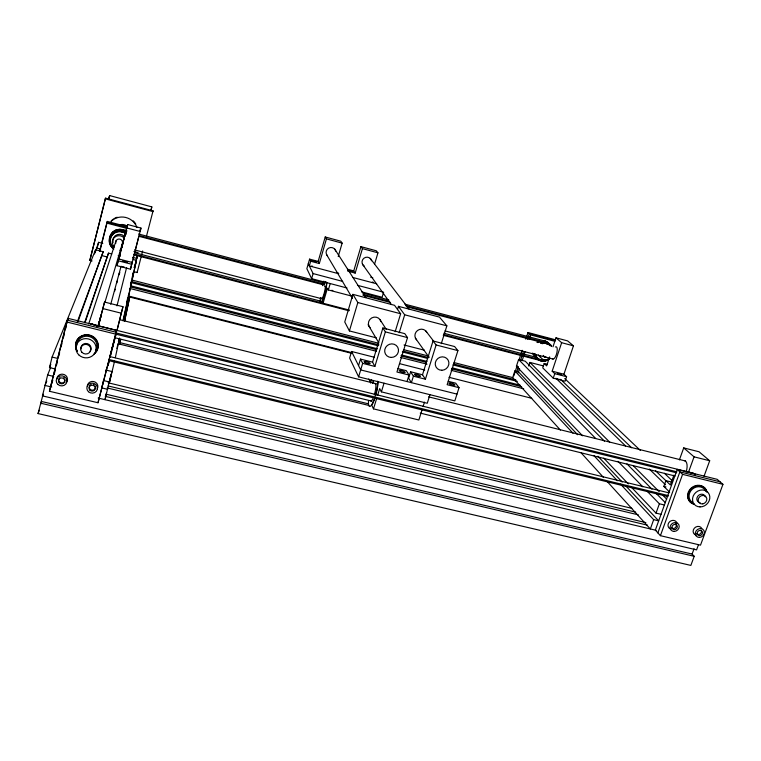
<?xml version="1.0" encoding="UTF-8"?>
<svg xmlns="http://www.w3.org/2000/svg" width="761" height="761" viewBox="0 0 761 761"><rect width="100%" height="100%" fill="white"/><g stroke="black" fill="none" stroke-linecap="round" stroke-linejoin="round"><path stroke-width="1.14" d="M138.692 236.985L135.344 249.998M105.284 198.849L105.608 198.145L153.066 210.845L152.923 211.587L105.284 198.849L89.836 260.376L92.091 260.956M151.144 210.236L151.8 206.878L109.689 195.587L108.262 198.754M119.696 319.649L117.451 328.657M133.736 271.687L137.113 272.552L137.313 271.582M115.092 337.551L116.262 333.251M368.914 405.461L119.658 344.143L120.628 339.558M124.519 321.237L129.722 297.056L351.905 353.389M119.658 344.143L120.761 339.254M124.633 321.009L129.722 297.056M103.629 380.595L109.594 382.022L111.867 371.625M116.899 348.509L117.907 343.886M118.412 341.575L118.916 339.263M122.949 320.771L136.419 260.357L133.194 259.52M109.594 382.022L114.559 361.19M115.311 357.708L119.582 338.008M123.349 320.619L136.419 260.357M137.322 255.62L134.973 265.637L137.465 255.525M106.54 392.762L105.018 399.668L110.992 374.307M126.659 302.707L127.667 298.093M130.445 285.385L131.463 280.771M131.967 278.459L133.232 272.685L132.699 274.75M134.336 267.615L134.783 265.579M116.833 331.035L122.968 306.702L104.552 302.06L98.121 326.393M140.956 228.062L140.176 231.477L126.649 227.91L116.918 265.684L130.483 269.185L140.956 228.062L127.658 224.543L126.649 227.91M115.739 334.127L116.604 330.398L68.205 318.393L66.749 322.008L49.446 391.268L98.007 402.75L116.176 332.253L67.482 320.191L49.446 391.268M139.672 230.859L139.872 230.022M109.27 360.229L107.967 365.822L109.413 360.248M110.06 356.871L111.363 351.268M130.483 269.185L132.262 261.546M110.117 357.356L116.148 333.851M112.771 345.941L112.257 348.148L115.149 336.952M133.08 258.55L133.489 256.799M98.007 402.75L116.604 330.398M103.648 379.844L101.746 387.901L107.701 389.318M41.313 401.428L692.101 554.065L694.213 556.301L690.855 565.413L38.05 413.565L43.12 394.15L42.445 395.882L696.581 549.88L698.455 544.79M42.445 395.882L47.648 374.983L50.692 367.316M55.543 369.056L49.484 367.601L52.1 357.071L95.591 249.77L103.182 251.739L78.174 321.113M51.948 383.458L52.804 380.034M54.231 374.326L55.277 370.112M56.504 365.194L57.36 361.77M58.787 356.062L59.643 352.638M61.07 346.93L61.926 343.506M63.353 337.798L64.209 334.374M65.636 328.666L66.492 325.242M67.063 322.959L68.205 318.393M105.608 198.145L89.836 260.376M116.994 305.865L126.592 267.625M94.535 253.946L95.591 249.77M95.296 252.072L98.607 242.321L102.802 243.415M108.833 199.001L109.689 195.587M97.332 247.373L98.607 242.321M99.577 251.311L107.035 222.25L127.287 227.596M99.824 251.292L107.358 221.432L127.534 226.759M99.729 320.762L101.118 315.121L98.73 324.015M122.854 242.864L121.931 246.602L122.702 243.767M124.385 237.232L125.308 233.465L123.72 239.487M85.004 322.797L108.509 253.118L111.743 253.955M99.434 321.913L101.137 315.016L99.339 321.637M123.272 241.218C117.67 263.677 129.551 216.447 123.967 238.859M112.932 247.173A9.627 9.294 19.4 0 1 120.162 231.582L121.893 231.886L122.083 231.03L125.527 231.943M122.283 230.535L122.483 229.755L127.077 230.964M98.816 324.547L104.552 302.06M119.838 255.116L127.658 224.543M119.363 257.189L120.343 253.384M119.087 274.673L119.639 272.647M98.416 325.232L99.035 322.835M98.74 324.633L99.149 323.054M119.781 319.021L122.968 306.702M122.892 243.016L123.311 241.399M134.231 267.549L134.754 265.551M150.925 210.264L151.8 206.878M137.113 272.552L142.659 250.959M146.521 236.053L153.066 210.845M114.54 291.453L115.168 289.17M119.144 274.588L119.705 272.514M110.735 304.295L121.094 266.207M116.775 283.035L117.403 280.742M309.594 259.13L310.669 261.242L319.316 263.544L318.165 261.413L309.594 259.13L306.854 268.681L311.639 278.669L347.026 288M310.669 261.242L309.327 265.922L338.778 273.741M311.639 278.669L313.104 273.58L308.262 263.772M318.165 261.413L325.223 236.975L340.785 241.189L342.136 243.139L338.226 256.543M319.316 263.544L326.431 238.887L325.223 236.975M322.474 285.679L323.786 281.18M116.918 265.684L119.125 258.15M351.877 296.124L328.352 289.951L330.207 283.568M360.904 246.631L362.426 248.628L355.197 273.094L353.751 270.906L360.904 246.631L376.295 250.797L377.951 252.823L374.65 263.915M395.149 331.758L400.647 313.741L394.521 305.294L352.923 294.364L344.752 321.97L349.404 330.93L376.343 337.855M98.302 324.7L99.32 321.294M105.037 301.974L122.207 244.034M349.404 330.93L357.841 302.536L352.923 294.364M363.853 292.433L363.216 294.545L389.622 301.461M374.441 357.29L351.582 351.487L349.622 358.06L358.602 376.838L454.821 400.904L459.035 387.682L455.715 383.192L448.239 381.299M358.545 365.575L360.495 359.097L372.557 362.15L374.869 366.441L362.664 363.358L360.495 359.097M358.602 376.838L362.664 363.358M372.557 362.15L382.897 327.981L404.795 333.651L407.525 337.599L396.947 372.015L409.028 375.059L407.011 381.556M374.869 366.441L385.361 331.872L382.897 327.981M370.512 383.011L371.501 379.749M397.461 309.613L398.46 306.331L439.468 317.109L446.869 325.841L441.275 343.687M422.013 409.951L418.864 420.005L373.489 408.857L376.59 398.716M377.618 395.33L379.682 388.567L381.394 391.858L427.263 403.263L429.955 394.683M399.192 332.804L404.69 314.797L398.46 306.331M381.394 391.858L384.039 383.202M410.626 371.777L408.638 378.198L411.397 382.659L413.404 376.172L410.626 371.777L422.498 374.783L425.418 379.197L436.11 344.98L433.038 340.966L422.498 374.783M423.059 406.602L424.467 402.131M122.483 229.755L122.064 231.097L120.894 230.811A10.483 10.112 19.4 0 0 113.836 249.047M433.038 340.966L454.593 346.54L457.922 350.612L447.145 384.685L459.035 387.682M560.429 430.089L512.695 377.599L514.874 370.911L518.469 371.834L577.637 434.721M582.545 435.796L516.415 366.203L518.612 359.487L525.261 361.218L604.462 441.19M513.818 375.839L517.09 365.841M518.907 360.286L522.17 350.298M525.803 339.197L527.982 332.528L555.359 339.758M516.871 371.606L518.327 367.144M520.514 360.457L523.435 351.544M527.449 339.282L529.275 333.718L555.597 340.662M88.714 323.91L116.11 240.581M518.117 372.928L519.582 368.457M522.141 360.628L525.071 351.677M529.104 339.377L530.569 334.907L527.982 332.528M528.743 366.051L529.932 362.426L543.173 365.86M547.33 364.31L544.182 363.492L542.736 367.877L553.257 378.169L565.09 381.223L566.593 376.733L563.93 374.222L552.172 371.178L561.656 342.707L555.977 337.817L553 346.797M549.642 356.899L546.664 365.879L544.182 363.492M553.257 378.169L554.759 373.67L552.172 371.178M563.93 374.222L573.452 345.827L567.611 340.89L555.977 337.817M84.652 322.512L108.509 253.118M669.651 492.12L663.83 486.412L665.894 480.657L671.307 481.989M620.586 484.205L653.67 519.658L650.332 528.952L607.373 481.703M661.033 514.322L656.02 513.114L659.378 503.782L646.955 491.045M673.904 475.149L670.365 484.957L655.535 470.783M679.392 459.891L683.711 447.906L699.045 451.768L709.69 460.757L704.03 476.253M677.204 469.423L655.335 530.132L660.415 535.677L700.51 545.152L722.95 484.338L717.166 479.325L677.204 469.423L682.579 474.35L722.95 484.338M657.865 532.89L679.877 471.868L720.049 481.818M660.415 535.677L682.579 474.35M688.429 472.381L694.07 456.838L683.711 447.906M692.101 554.065L694.061 548.729M77.289 321.913L103.182 251.739M38.05 413.565L39.334 410.217M41.008 403.901L41.589 402.379M46.782 381.033L45.042 385.456L51.748 387.045M49.484 367.601L50.797 364.319M107.358 221.432L106.702 223.068L127.039 228.433M560.106 379.349L559.592 379.378M124.414 267.206L122.664 266.711M90.74 323.91L692.719 473.057A13.565 12.062 -40.1 0 1 695.506 474.607M40.628 403.197L694.213 556.301M106.074 394.198L645.87 522.636M105.227 396.338L647.449 525.166M98.179 398.051L656.115 530.322M108.091 382.783L631.887 508.358M108.024 385.913L635.654 512.153M107.206 387.958L638.289 514.836M47.648 374.983L53.698 376.429M653.67 519.658L658.674 520.857L625.447 485.537M52.1 357.071L57.712 358.431M105.665 370.017L112.295 371.615M659.378 503.782L664.524 505.019M338.426 273.066L337.323 272.771M108.804 359.458L668.31 495.582M108.519 360.562L667.949 496.572M663.83 486.412L665.989 486.945M109.698 356.538L668.938 492.862M404.852 304.153L545.913 341.299A9.608 8.942 -42.4 0 1 549.594 344.124M405.699 305.694L547.958 343.135A9.665 8.989 -42.3 0 1 551.658 345.979M114.882 337.732L371.863 401.161M420.262 413.099L675.055 475.996M120.038 342.669L368.181 403.777M122.464 229.822L121.303 229.537A10.416 10.055 19.6 0 0 110.573 235.834M115.815 332.899L676.948 471.82M66.749 322.008L676.586 472.819M119.553 319.677L376.666 383.886M428.548 396.842L685.651 461.042M413.404 376.172L425.418 379.197M456.981 394.112L360.685 369.922L351.582 351.487M102.63 308.519L121.465 313.247M694.07 456.838L709.69 460.757M399.573 363.663L424.714 370.046M128.095 295.915L352.381 352.8M449 377.304L531.806 398.317M397.623 368.495L406.298 370.683L409.028 375.059M131.482 281.541L378.921 344.876M403.083 351.059L428.405 357.546M453.718 364.024L515.863 379.929M131.035 282.569L378.207 345.789M402.35 351.972L427.644 358.441M452.928 364.909L517.309 381.375M131.054 285.879L377.418 348.776M401.599 354.949L426.931 361.408M452.253 367.877L520.182 385.218M130.588 286.945L376.733 349.737M400.885 355.891L426.198 362.35M451.501 368.809L521.656 386.702M130.017 288.486L376.362 351.268M400.543 357.432L427.016 364.177M451.187 370.341L523.711 388.823M404.053 344.971L424.495 350.222M132.043 280.077L378.179 343.135M403.482 349.622L428.785 356.1M454.089 362.588L512.752 377.618M118.212 255.639L120.371 256.2M118.706 258.959L132.176 262.45M102.183 255.686L107.501 257.056M118.174 260.776L131.748 264.286M554.759 373.67L566.593 376.733M385.361 331.872L407.525 337.599M436.11 344.98L457.922 350.612M516.415 366.203L518.212 366.669M134.583 249.912L321.96 298.797M444.976 330.892L553.038 359.078M133.946 251.53L138.093 252.614M134.469 252.671L320.762 301.194M443.806 333.242L536.952 357.499M134.05 254.05L349.156 310.031M443.482 334.583L541.88 360.219A8.875 8.257 -42.3 0 0 548.386 358.802M133.85 254.83L348.938 310.773M443.254 335.306L542.317 361.056A9.665 8.989 -42.3 0 0 549.309 359.04M96.333 247.934L100.633 249.047M132.576 257.342L136.828 258.445M357.841 302.536L400.647 313.741M404.69 314.797L446.869 325.841M313.104 273.58L342.678 281.399M357.47 285.308L383.63 292.234L382.117 297.256L361.608 291.844M561.656 342.707L573.452 345.827M530.569 334.907L554.693 341.27M138.55 233.988L323.358 282.683M363.53 293.261L388.785 299.92M139.301 235.568L324.167 284.234M121.884 231.82L126.478 233.028M139.101 236.348L322.807 284.681M362.987 295.258L390.545 302.507M406.621 306.74L548.158 344.067A8.875 8.257 -42.3 0 1 549.956 345.266M347.397 269.204L353.751 270.906M347.72 271.106L355.197 273.094M370.683 277.223L372.804 277.784M353.133 277.556L376.657 283.796M326.431 238.887L342.136 243.139M362.426 248.628L377.951 252.823M373.432 282.379L372.338 282.036M332.842 290.607L331.815 290.283M311.81 265.96L312.352 266.141M558.117 379.045L557.042 378.655M544.886 341.042L546.931 342.878M564.719 378.578L640.372 450.455M664.439 473.323L672.172 480.676M560.638 379.416L631.601 447.734M555.92 378.246L625.59 445.965M649.371 469.09L665.514 484.786M529.932 362.426L609.675 442.141M633.171 465.637L659.197 491.644M662.555 495.002L666.75 499.197M626.969 463.925L651.977 489.18M656.144 493.394L665.314 502.65M518.612 359.487L595.616 438.422M617.98 461.337L642.817 486.802M603.777 458.132L628.263 483.91M631.535 487.344L656.02 513.114M597.899 456.248L622.203 482.094M514.874 370.911L572.976 433.18M593.961 455.668L617.361 480.743M581.119 452.833L603.397 477.337M370.226 258.398L409.038 309.052M425.561 330.626L433.466 340.938M362.445 264.21L391.325 304.552M415.392 338.169L429.137 357.385M334.64 248.933L365.851 297.58M379.872 319.42L386.246 329.351M326.697 254.773L352.495 298.36M368.086 324.719L378.883 342.964M328.352 289.951L327.449 288.219L323.073 303.23L322.169 301.337L322.797 299.948A11.548 1.798 -75.4 0 0 326.745 282.388M368.781 378.902L370.388 382.07M373.489 408.857L371.787 405.29L372.738 403.577A15.81 3.358 -76.1 0 0 375.011 397.746M370.122 327.782A6.44 6.193 -31.6 0 1 371.72 317.927A6.44 6.193 -31.6 0 1 380.947 321.675M416.581 339.786A6.392 6.098 -35.6 0 1 417.551 330.474A6.392 6.098 -35.6 0 1 426.769 332.234M327.468 255.801A4.927 4.823 -33.2 0 1 328.628 248.153A4.927 4.823 -33.2 0 1 335.753 251.12M364.319 266.169A4.899 4.766 -38.2 0 1 364.005 258.169A4.899 4.766 -38.2 0 1 371.577 260.747M121.465 250.008A9.627 9.294 19.4 0 1 119.8 250.15M112.97 247.411A9.627 9.294 19.4 0 1 112.685 234.207A9.627 9.294 19.4 0 1 126.259 234.255M120.989 224.552A8.2 7.914 20.7 0 1 127.058 226.141M109.689 240.219A10.416 10.055 19.6 0 1 124.357 230.412M111.667 234.835A9.57 9.237 19.6 0 1 113.142 232.914M109.717 240.153A10.416 10.045 19.7 0 1 124.376 230.345M122.131 244.015A3.434 3.31 19.2 0 1 121.608 244.7M115.853 243.197A3.434 3.31 19.2 0 1 119.068 239.021A3.434 3.31 19.2 0 1 122.454 243.216M113.275 248.761A10.483 10.112 19.4 0 1 111.306 234.474A10.483 10.112 19.4 0 1 125.955 232.904M114.407 247.03A6.859 6.621 19.2 0 1 114.207 237.622A6.859 6.621 19.2 0 1 123.881 237.651M113.066 242.607A6.82 6.583 19.4 0 1 124.3 236.243M111.087 221.422A15.591 15.068 20.7 0 1 136.913 227.377M111.296 220.842A15.543 15.02 20.8 0 1 113.608 218.959M114.454 218.445A15.543 15.02 20.8 0 1 117.204 217.218M133.232 220.899A15.543 15.02 20.8 0 1 135.753 224.038M56.856 379.225A5.346 5.013 8.3 0 1 64.076 374.498A5.346 5.013 8.3 0 1 66.074 382.669M64.989 379.539A3.149 2.958 8.2 0 1 60.823 382.773A3.149 2.958 8.2 0 1 59.862 377.713M63.696 377.618A3.149 2.958 8.2 0 1 64.295 378.141M87.306 386.483A5.298 4.985 5.6 0 1 93.841 381.575A5.298 4.985 5.6 0 1 97.246 388.852M95.211 386.074A3.12 2.939 5.6 0 1 92.091 390.203A3.12 2.939 5.6 0 1 89.817 385.561M90.378 384.999A3.12 2.939 5.6 0 1 91.063 384.59M93.451 384.533A3.12 2.939 5.6 0 1 94.174 384.895M77.27 350.926A11.329 10.73 9.3 0 1 80.162 336.714A11.329 10.73 9.3 0 1 95.372 338.474A11.329 10.73 9.3 0 1 95.096 352.99M77.165 351.24A11.339 10.74 9.2 0 1 80.599 336.666A11.339 10.74 9.2 0 1 96.095 339.767A11.339 10.74 9.2 0 1 93.536 354.512M90.511 323.863A15.134 14.354 9.7 0 1 97.047 326.022M90.473 323.996A15.134 14.354 9.7 0 1 97.008 326.165M76.747 345.494A10.083 9.541 9.2 0 1 89.541 336.609A10.083 9.541 9.2 0 1 95.448 350.802M81.008 348.814A5.08 4.804 9.1 0 1 87.353 343.639A5.08 4.804 9.1 0 1 90.055 351.259M535.173 356.985A9.598 8.942 -42.4 0 1 532.7 353.056M536.905 342.317A9.598 8.942 -42.4 0 1 539.149 341.204M543.972 340.814A9.598 8.942 -42.4 0 1 549.68 344.657M535.268 355.986A8.818 8.219 -42.4 0 1 534.013 354.245M537.846 342.593A8.818 8.219 -42.4 0 1 539.968 341.727M550.013 358.184A6.326 5.879 -42.3 0 1 539.958 355.558M545.39 360.02A8.875 8.257 -42.3 0 1 535.259 354.093M541.975 343.563A8.875 8.257 -42.3 0 1 548.443 344.362M548.767 359.221A9.655 8.989 -42.3 0 1 534.412 353.741M540.805 343.173A9.655 8.989 -42.3 0 1 551.544 346.207A9.665 8.989 -42.3 0 0 540.909 343.268M548.871 359.316A9.665 8.989 -42.3 0 1 534.888 355.397M540.434 357.166A6.288 5.85 -42.3 0 1 538.341 354.978M545.78 356.966A3.158 2.939 -42.3 0 1 544.277 356.576M543.668 356.1A3.158 2.939 -42.3 0 1 543.221 355.473M545.504 360.124A8.875 8.257 -42.3 0 1 535.363 354.198M542.089 343.658A8.875 8.257 -42.3 0 1 550.251 345.808M546.512 357.375A3.168 2.939 -42.2 0 1 544.324 356.719M543.811 356.138A3.168 2.939 -42.2 0 1 543.487 355.435M692.405 502.393A9.018 7.991 -40 0 1 692.424 489.104A9.018 7.991 -40 0 1 705.609 491.045M700.11 502.65A4.537 4.014 -40 0 1 696.867 498.626A4.537 4.014 -40 0 1 700.767 494.308A4.537 4.014 -40 0 1 705.361 496.838M671.002 529.123A4.756 4.214 -38 0 1 668.072 524.557A4.756 4.214 -38 0 1 672.572 520.41A4.756 4.214 -38 0 1 677.062 523.549M675.397 523.758A2.806 2.483 -38 0 1 675.368 527.658A2.806 2.483 -38 0 1 671.364 527.573M696.087 535.088A4.747 4.176 -38.6 0 1 694.336 528.22A4.747 4.176 -38.6 0 1 701.785 528.486M700.995 530.217A2.797 2.464 -38.6 0 1 700.206 533.88A2.797 2.464 -38.6 0 1 696.515 533.566M693.861 503.944A10.131 8.98 -40 0 1 687.697 494.146A10.131 8.98 -40 0 1 697.276 485.318A10.131 8.98 -40 0 1 706.741 492.072M694.289 504.362A10.14 8.98 -40 0 1 691.15 488.914A10.14 8.98 -40 0 1 707.017 491.692M684.691 460.747A8.59 3.976 -77 0 1 686.042 472.134M555.406 346.959A6.364 2.178 -75.1 0 1 556.824 352.98A6.364 2.178 -75.1 0 1 552.591 358.859M323.901 284.852A11.548 1.798 -75.4 0 1 325.499 281.722M324.614 286.222A6.602 1.027 -75.4 0 1 324.234 293.061A6.602 1.027 -75.4 0 1 321.418 297.932M348.976 310.088A10.673 1.903 -75.3 0 1 348.567 309.698M324.005 285.042A10.721 1.665 -75.4 0 1 326.383 285.679A10.721 1.665 -75.4 0 1 322.179 300.88A10.721 1.665 -75.4 0 1 320.562 297.484M689.456 472.391A13.565 12.062 -40.1 0 1 695.459 474.664M689.675 472.581A13.565 12.062 -40.1 0 1 692.871 473.313M378.065 381.67A15.81 3.358 -76.1 0 1 375.601 395.815M372.462 383.059A15.81 3.358 -76.1 0 1 373.328 381.071M374.659 383.639A9.037 1.922 -76.1 0 1 375.896 386.388A9.037 1.922 -76.1 0 1 374.26 395.026M372.795 398.831A9.037 1.922 -76.1 0 1 370.455 400.543M377.694 381.175A14.678 3.12 -76.1 0 1 375.487 395.282M374.945 397.099A14.678 3.12 -76.1 0 1 370.312 406.298A14.678 3.12 -76.1 0 1 368.457 401.37M372.719 383.192A14.678 3.12 -76.1 0 1 373.518 381.423M347.71 270.098L351.963 271.42L347.71 270.098M316.195 261.794L311.915 260.566L316.195 261.794M561.656 374.773L557.413 373.451L561.656 374.773M127.506 262.336L122.854 261.137L127.506 262.336M391.363 357.442A7.02 6.706 -31.3 0 0 397.708 347.216A7.02 6.706 -31.3 0 0 385.703 347.311A7.02 6.706 -31.3 0 0 391.363 357.442M441.78 370.274A6.963 6.592 -35.1 0 0 448.143 360.143A6.963 6.592 -35.1 0 0 436.3 360.257A6.963 6.592 -35.1 0 0 441.78 370.274M449.761 383.867A3.168 0.675 17.7 0 0 454.878 385.152A3.168 0.675 17.7 0 0 451.349 383.183A3.168 0.675 17.7 0 0 449.761 383.867M415.734 375.42A3.177 0.675 17.3 0 0 420.472 376.286A3.177 0.675 17.3 0 0 416.124 374.307A3.177 0.675 17.3 0 0 415.734 375.42M400.457 371.558A3.177 0.685 17.2 0 0 405.233 372.443A3.177 0.685 17.2 0 0 400.914 370.464A3.177 0.685 17.2 0 0 400.457 371.558M365.261 362.664A3.196 0.694 16.8 0 0 370.141 363.568A3.196 0.694 16.8 0 0 365.879 361.599A3.196 0.694 16.8 0 0 365.261 362.664M57.912 384.467A5.365 5.032 8.2 0 0 66.806 382.108A5.365 5.032 8.2 0 0 60.052 376.001A5.365 5.032 8.2 0 0 57.912 384.467M59.177 382.735A3.158 2.958 8.2 0 0 64.561 381.917A3.158 2.958 8.2 0 0 61.042 377.932A3.158 2.958 8.2 0 0 59.177 382.735M88.476 391.725A5.317 5.013 5.5 0 0 97.313 389.375A5.317 5.013 5.5 0 0 90.645 383.316A5.317 5.013 5.5 0 0 88.476 391.725M89.741 390.003A3.13 2.949 5.5 0 0 95.077 389.194A3.13 2.949 5.5 0 0 91.615 385.237A3.13 2.949 5.5 0 0 89.741 390.003M81.922 352.305A5.089 4.823 9 0 0 90.559 350.831A5.089 4.823 9 0 0 84.766 344.438A5.089 4.823 9 0 0 81.922 352.305M78.754 354.835A10.159 9.617 9.1 0 0 95.791 351.03A10.159 9.617 9.1 0 0 83.548 338.873A10.159 9.617 9.1 0 0 78.754 354.835M700.015 506.912A9.075 8.029 -40 0 0 709.195 494.308A9.075 8.029 -40 0 0 694.336 494.089A9.075 8.029 -40 0 0 700.015 506.912M674.246 531.425A4.775 4.233 -38 0 0 678.802 524.652A4.775 4.233 -38 0 0 670.907 524.871A4.775 4.233 -38 0 0 674.246 531.425M674.807 529.561A2.816 2.492 -38 0 0 676.91 525.299A2.816 2.492 -38 0 0 672.248 526.089A2.816 2.492 -38 0 0 674.807 529.561M699.416 537.409A4.766 4.195 -38.6 0 0 703.982 530.664A4.766 4.195 -38.6 0 0 696.134 530.883A4.766 4.195 -38.6 0 0 699.416 537.409M699.987 535.554A2.806 2.464 -38.6 0 0 702.089 531.311A2.806 2.464 -38.6 0 0 697.466 532.101A2.806 2.464 -38.6 0 0 699.987 535.554M702.822 503.849A4.547 4.024 -40 0 0 706.094 496.885A4.547 4.024 -40 0 0 698.598 498.303A4.547 4.024 -40 0 0 702.822 503.849"/></g></svg>
